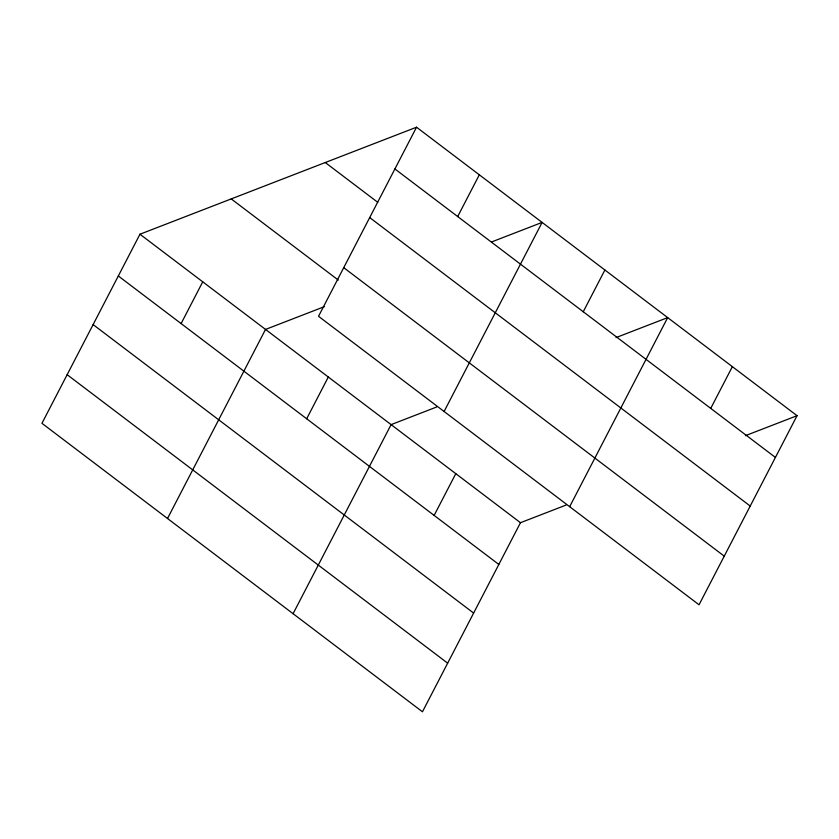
<?xml version="1.0" encoding="UTF-8"?>
<svg xmlns="http://www.w3.org/2000/svg" width="839" height="839" viewBox="0 0 839 839"><rect width="100%" height="100%" fill="white"/><g stroke="black" fill="none" stroke-linecap="round" stroke-linejoin="round"><path stroke-width="1.26" d="M416.543 127.213L318.526 316.293L699.044 604.772L797.05 415.693L416.543 127.213L139.956 234.228L41.95 423.307L422.457 711.787L520.474 522.707L566.105 505.057M181.109 323.571L202.744 281.831M167.517 518.502L265.523 329.433L324.368 306.665M306.675 418.766L328.311 377.026M457.685 216.556L479.321 174.816M293.084 613.708L391.1 424.628L436.731 406.967M444.104 411.488L542.109 222.408L491.664 241.926M434.141 515.408L455.787 473.668M583.252 311.751L604.888 270.011M569.671 506.683L667.676 317.614L616.036 337.593M710.727 408.394L732.363 366.653M745.41 435.672L797.05 415.693M394.907 168.954L775.414 457.433M325.27 162.535L377.76 202.325M369.695 217.574L750.213 506.053M343.738 267.672L724.246 556.152M231.228 198.916L338.274 280.069M139.956 234.228L520.474 522.707M118.32 275.979L498.827 564.448M93.119 324.599L473.626 613.068M67.151 374.687L447.659 663.167"/></g></svg>
